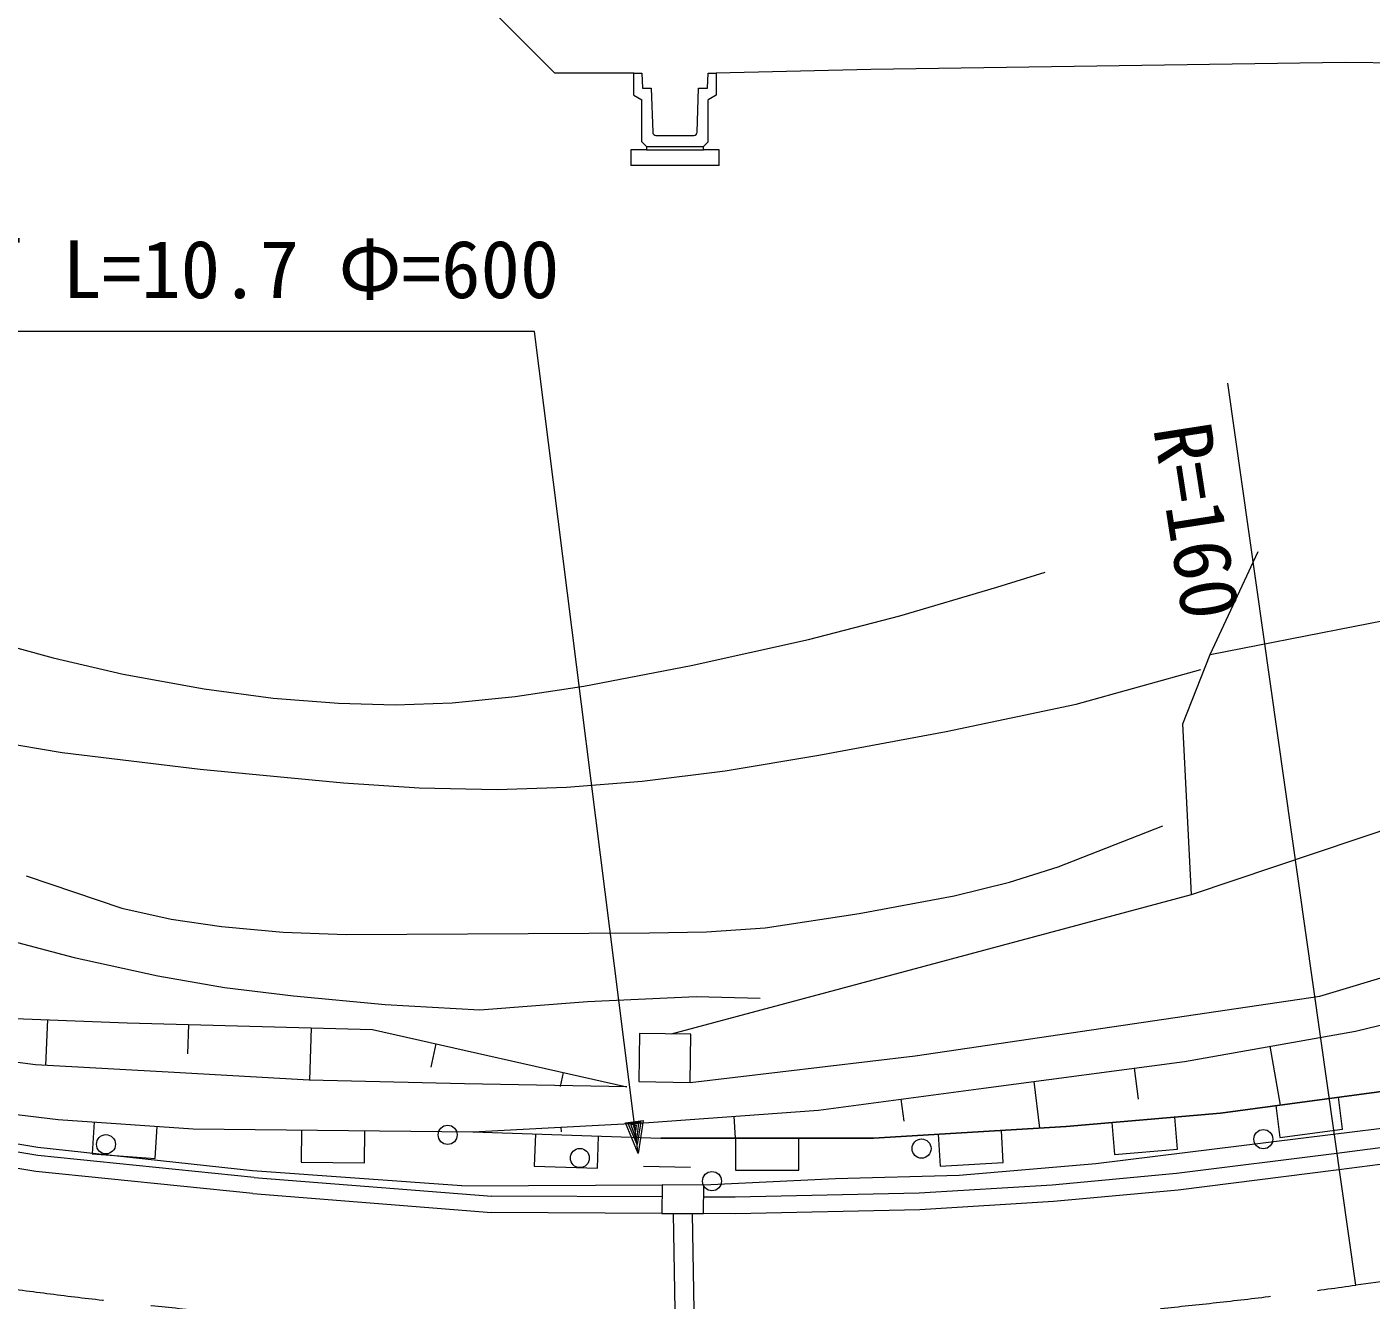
# Model space of a CAD drawing. Units: millimetres, scale not verified, with parts at other scales. Extents: x 40000 to 680000, y 20000 to 380000.
# Drawn here: x 217107 to 259629, y 277360 to 317630 of the extents above; entities that cross this region are included whole.
import ezdxf
from ezdxf.enums import TextEntityAlignment as Align

# ---------------------------------------------------------------- set-up
doc = ezdxf.new("R2010")
doc.units = ezdxf.units.MM
doc.header["$LTSCALE"] = 1000
doc.linetypes.add('CHAIN', pattern=[18.5, 12, -1.5, 3.5, -1.5])
for name, color, linetype, lineweight in [('M-BGD', 7, 'Continuous', 13), ('M-BMK', 2, 'CHAIN', 13), ('M-STR-HTXT', 7, 'Continuous', 13), ('M-STR-STRC', 7, 'Continuous', 13)]:
    doc.layers.add(name, color=color, linetype=linetype, lineweight=lineweight)
doc.styles.add('ＭＳ ゴシック', font='')
doc.styles.get('ＭＳ ゴシック').set_extended_font_data('MS Gothic')

msp = doc.modelspace()

# ---------------------------------------------------------------- linework, layer by layer
at = {"layer": 'M-BGD'}
for p, q in [((233807, 316170), (228807, 321170)), ((258807, 316508), (243807, 316283)), ((273807, 316283), (258807, 316508)), ((236307, 316170), (233807, 316170)), ((236307, 316170), (236557, 316170)), ((236307, 315470), (236307, 316170)), ((236557, 316170), (236582, 315695)), ((238632, 315695), (238657, 316170)), ((238657, 316170), (238907, 316170)), ((243807, 316283), (238907, 316170)), ((238907, 316170), (238907, 315470)), ((236582, 315695), (236857, 315695)), ((236857, 315695), (236904, 314295)), ((238311, 314295), (238357, 315695)), ((238357, 315695), (238632, 315695)), ((236307, 315470), (236557, 315326)), ((236557, 313995), (236557, 315326)), ((238907, 315470), (238657, 315326)), ((238657, 313995), (238657, 315326)), ((236557, 313995), (236707, 313845)), ((236707, 313845), (238507, 313845)), ((236707, 313845), (236707, 313745)), ((237007, 314195), (238207, 314195)), ((238507, 313845), (238657, 313995)), ((238507, 313745), (238507, 313845)), ((236707, 313745), (236207, 313745)), ((236207, 313745), (236207, 313245)), ((236707, 313745), (238507, 313745)), ((239007, 313745), (238507, 313745)), ((239007, 313245), (239007, 313745)), ((239007, 313245), (236207, 313245)), ((254540, 297784), (256054, 301033)), ((254540, 297784), (261571, 299161)), ((253674, 295582), (254540, 297784)), ((253945, 290185), (253674, 295582)), ((253945, 290185), (262274, 292993)), ((242424, 287101), (253945, 290185)), ((258006, 286974), (264180, 288818)), ((259135, 285869), (265676, 287450)), ((237498, 285783), (242424, 287101)), ((245205, 285089), (258006, 286974)), ((215230, 286326), (220277, 286135)), ((217754, 286231), (217700, 284780)), ((220277, 286135), (228035, 285920)), ((222216, 286082), (222191, 285154)), ((226096, 285974), (226051, 284319)), ((228035, 285920), (236086, 284104)), ((236487, 285798), (236465, 284272)), ((238106, 285774), (236487, 285798)), ((238085, 284248), (238106, 285774)), ((253723, 284905), (259135, 285869)), ((285186, 286017), (258343, 282583)), ((217380, 284797), (213179, 285347)), ((230048, 285466), (229886, 284723)), ((256429, 285387), (256748, 283529)), ((238085, 284248), (245205, 285089)), ((247365, 284065), (253723, 284905)), ((280862, 284907), (258548, 281994)), ((221769, 284558), (217380, 284797)), ((226040, 284319), (221769, 284558)), ((234073, 284558), (233978, 284121)), ((252134, 284695), (252259, 283713)), ((230946, 284200), (226040, 284319)), ((236086, 284104), (230946, 284200)), ((236465, 284272), (238085, 284248)), ((242148, 283373), (247365, 284065)), ((248955, 284275), (249142, 282803)), ((280930, 284392), (258612, 281478)), ((244756, 283719), (244846, 283015)), ((260348, 284016), (254863, 283275)), ((254863, 283275), (260348, 284016)), ((258728, 282770), (258597, 283779)), ((217450, 282188), (211092, 283225)), ((213582, 283608), (218098, 283077)), ((236784, 282978), (242148, 283373)), ((254863, 283275), (249986, 282855)), ((249986, 282855), (254863, 283275)), ((256614, 283511), (256746, 282502)), ((217454, 281936), (211108, 282980)), ((218098, 283077), (222369, 282780)), ((219236, 282998), (219168, 281982)), ((221163, 281844), (221231, 282859)), ((222369, 282780), (231218, 282682)), ((231218, 282682), (236784, 282978)), ((234001, 282830), (234009, 282685)), ((239466, 283176), (239515, 282484)), ((249986, 282855), (243886, 282484)), ((243886, 282484), (249986, 282855)), ((251428, 282979), (251512, 281965)), ((253505, 282136), (253421, 283150)), ((217389, 281431), (211021, 282479)), ((225794, 282742), (225783, 281724)), ((227783, 281702), (227794, 282720)), ((231218, 282682), (237164, 282484)), ((233192, 282616), (233159, 281599)), ((235158, 281532), (235190, 282550)), ((243886, 282484), (237164, 282484)), ((237164, 282484), (243886, 282484)), ((239525, 282484), (239525, 281466)), ((241525, 281466), (241525, 282484)), ((245938, 282609), (245997, 281593)), ((247993, 281714), (247934, 282730)), ((258343, 282583), (250917, 281669)), ((256746, 282502), (258728, 282770)), ((224243, 281446), (217450, 282188)), ((224300, 281239), (217454, 281936)), ((219168, 281982), (221163, 281844)), ((251512, 281965), (253505, 282136)), ((258548, 281994), (253471, 281360)), ((225783, 281724), (227783, 281702)), ((233159, 281599), (235158, 281532)), ((238100, 281558), (236611, 281583)), ((245997, 281593), (247993, 281714)), ((250917, 281669), (246597, 281298)), ((224258, 280732), (217389, 281431)), ((230868, 280977), (224243, 281446)), ((224300, 281239), (231812, 280649)), ((242686, 281193), (238519, 280998)), ((239525, 281466), (241525, 281466)), ((246597, 281298), (242686, 281193)), ((253471, 281360), (249539, 280995)), ((258612, 281478), (253527, 280843)), ((224258, 280732), (231809, 280129)), ((230869, 280977), (237201, 281004)), ((237199, 280624), (231812, 280649)), ((237201, 281004), (237197, 280104)), ((238519, 280998), (237201, 281004)), ((238514, 280098), (238519, 280998)), ((245334, 280739), (239513, 280613)), ((249539, 280995), (245334, 280739)), ((253527, 280843), (249579, 280477)), ((239513, 280613), (238517, 280618)), ((245356, 280219), (239518, 280093)), ((249579, 280477), (245356, 280219)), ((237197, 280104), (231809, 280129)), ((237197, 280104), (238514, 280098)), ((237553, 280102), (237708, 269948)), ((238154, 280100), (238308, 269957)), ((239518, 280093), (238514, 280098))]:
    msp.add_line(p, q, dxfattribs=at)
for points in [[(188339, 305834), (191851, 305228), (195222, 304543), (197729, 303848), (200404, 302993), (209706, 300041), (213693, 298839), (217940, 297674), (220157, 297161), (222715, 296689), (224898, 296399), (226961, 296236), (228762, 296191), (230562, 296253), (232551, 296449), (234728, 296778), (238115, 297431), (241828, 298257), (244719, 299005), (247791, 299913), (249314, 300386)], [(216223, 295018), (218223, 294679), (222593, 294155), (227122, 293720), (229516, 293561), (231982, 293506), (234181, 293580), (236574, 293771), (239199, 294103), (242159, 294593), (246185, 295341), (250296, 296212), (254242, 297303)], [(217088, 290778), (220110, 289760), (221674, 289413), (223259, 289173), (225210, 289000), (227209, 288928), (236801, 288979), (238600, 289003), (240462, 289138), (243431, 289590), (246439, 290152), (248187, 290577), (249731, 291064), (253045, 292358)], [(216080, 288862), (218601, 288199), (221245, 287617), (223363, 287252), (225546, 286985), (228439, 286712), (231434, 286545), (234841, 286803), (238275, 286960), (240301, 286910)]]:
    msp.add_lwpolyline(points, dxfattribs=at)
for centre, start, end in [((237004, 314295), 180, 271.9092), ((238211, 314295), 268.0908, 0)]:
    msp.add_arc(centre, 100, start, end, dxfattribs=at)
for centre in [(230418, 282587), (219608, 282289), (245409, 282153), (256219, 282451), (234599, 281855), (238779, 281123)]:
    msp.add_ellipse(centre, major_axis=(0, -305), ratio=0.982264, dxfattribs=at)
at = {"layer": 'M-BMK'}
msp.add_line((300607, 283388), (259143, 277833), dxfattribs=at)
msp.add_ellipse((237462, 439182), major_axis=(0, -162852), ratio=0.982264, start_param=6.064654, end_param=6.419144, dxfattribs=at)
at = {"layer": 'M-STR-HTXT'}
for p, q in [((233161, 307991), (204484, 307991)), ((236448, 281998), (233161, 307991)), ((259143, 277833), (255101, 306364))]:
    msp.add_line(p, q, dxfattribs=at)
at = {"layer": 'M-STR-STRC'}
for p, q in [((236043, 282972), (236598, 283044)), ((236448, 281998), (236043, 282972)), ((236128, 282942), (236524, 282994)), ((236413, 282281), (236128, 282942)), ((236212, 282912), (236450, 282943)), ((236392, 282443), (236212, 282912)), ((236296, 282882), (236376, 282892)), ((236362, 282685), (236296, 282882)), ((236376, 282892), (236362, 282685)), ((236450, 282943), (236392, 282443)), ((236524, 282994), (236413, 282281)), ((236598, 283044), (236448, 281998))]:
    msp.add_line(p, q, dxfattribs=at)

# ---------------------------------------------------------------- texts
at = {"layer": 'M-STR-HTXT', "style": 'ＭＳ ゴシック'}
msp.add_text('ヒュ－ム管 L=10.7 Φ=600', height=1833, dxfattribs=at).set_placement((204484, 308500), align=Align.BOTTOM_LEFT)
msp.add_text('R=160', height=1833, rotation=278.843, dxfattribs=at).set_placement((252189, 304862), align=Align.BOTTOM_LEFT)

doc.saveas('drawing.dxf')
